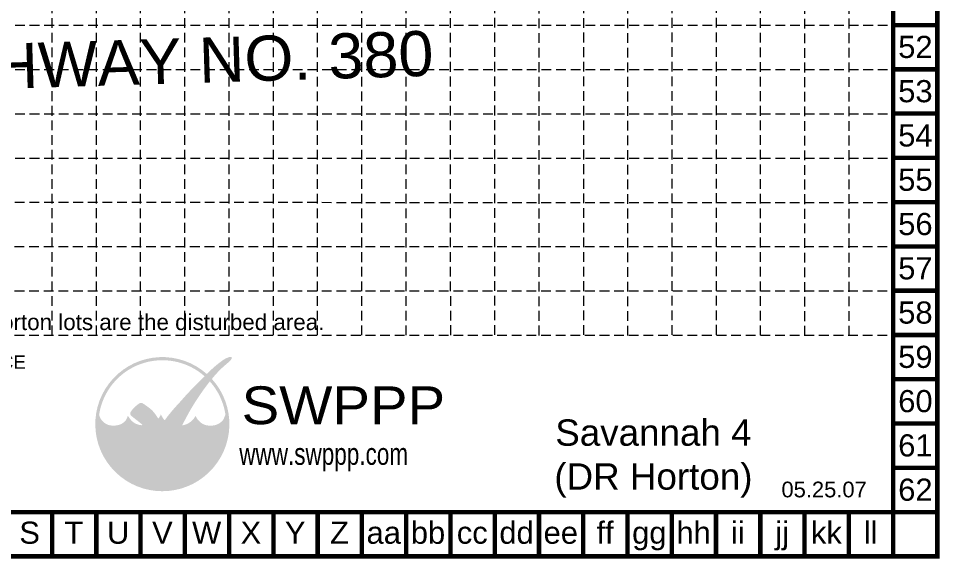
# Model space of a CAD drawing. Header units: feet. Extents: x 7707 to 9528, y 2602 to 5512.
# Drawn here: x 8583 to 9528, y 2602 to 3156 of the extents above; entities that cross this region are included whole.
import ezdxf
from ezdxf.enums import TextEntityAlignment as Align

# ---------------------------------------------------------------- set-up
doc = ezdxf.new("R2010")
doc.units = ezdxf.units.FT
doc.header["$LTSCALE"] = 0.4
doc.header["$MEASUREMENT"] = 0
doc.linetypes.add('HIDDEN', pattern=[0.375, 0.25, -0.125])
for name, color, linetype in [('BASE', 7, 'Continuous'), ('grid', 254, 'HIDDEN'), ('LEGEND', 7, 'Continuous'), ('LOGO', 7, 'Continuous'), ('LOT NUM', 7, 'Continuous')]:
    doc.layers.add(name, color=color, linetype=linetype)
doc.styles.add("L200'", font='ARIAL.TTF', dxfattribs={"height": 0.001969})
doc.styles.add('LOGO1', font='ROCKEB.TTF', dxfattribs={"height": 25})
doc.styles.get("Standard").update_dxf_attribs({"font": 'ARIAL.TTF'})

# ---------------------------------------------------------------- blocks, each defined once
blk = doc.blocks.new('new logo')
at = {"layer": 'LOGO'}
h = blk.add_hatch(color=170, dxfattribs=at)
h.paths.add_polyline_path([(67.43, 44.06), (66.82, 44.7), (66.35, 45.25), (65.96, 45.76), (65.54, 46.4), (65.09, 47.19), (64.7, 47.94), (64.44, 48.47), (64.18, 49.02), (63.92, 49.58), (63.67, 50.15), (63.31, 50.99), (62.9, 52), (62.6, 52.78), (62.42, 53.27), (62.25, 53.75), (62.07, 54.23), (61.88, 54.72), (61.69, 55.22), (61.48, 55.74), (61.26, 56.27), (61.03, 56.81), (60.78, 57.37), (60.52, 57.93), (60.25, 58.5), (59.96, 59.07), (59.66, 59.64), (59.34, 60.2), (59.02, 60.77), (58.68, 61.32), (58.34, 61.87), (57.99, 62.4), (57.64, 62.91), (57.29, 63.4), (56.95, 63.87), (56.61, 64.32), (56.27, 64.74), (55.93, 65.14), (55.58, 65.53), (55.23, 65.91), (54.91, 66.23), (53.98, 66.22), (52.92, 66.33), (52.05, 66.5), (51.45, 66.64), (50.85, 66.81), (50.26, 67.01), (49.41, 67.35), (48.33, 67.91), (47.34, 68.56), (46.46, 69.26), (45.69, 70.02), (45.01, 70.79), (44.44, 71.52), (43.98, 72.16), (43.6, 72.69), (43.42, 72.95), (43.25, 73.18), (43.1, 73.38), (42.96, 73.53), (42.85, 73.65), (42.75, 73.73), (42.66, 73.76), (42.59, 73.76), (42.53, 73.71), (42.48, 73.63), (42.43, 73.52), (42.38, 73.38), (42.33, 73.22), (42.19, 72.76), (41.96, 72.1), (41.67, 71.46), (41.36, 70.91), (40.98, 70.34), (40.53, 69.77), (40.01, 69.21), (39.42, 68.67), (38.77, 68.17), (38.06, 67.7), (37.31, 67.27), (36.53, 66.9), (35.73, 66.59), (34.88, 66.34), (33.96, 66.14), (32.97, 65.99), (31.89, 65.9), (30.76, 65.86), (29.65, 65.89), (28.59, 65.97), (27.62, 66.13), (26.71, 66.36), (25.83, 66.67), (24.95, 67.08), (24.08, 67.58), (23.21, 68.18), (22.36, 68.88), (21.76, 69.47), (21.37, 69.89), (20.98, 70.36), (20.61, 70.88), (20.24, 71.46), (19.89, 72.13), (19.54, 72.89), (19.19, 73.77), (18.85, 74.77, -0.595729), (106.28, 106.77), (106.97, 107.48), (107.53, 108.05), (108.12, 108.64, 37.93689), (112.29, 104.53), (112.05, 104.24), (111.57, 103.66), (111.09, 103.06), (110.61, 102.47, -0.146449), (123.57, 75.01), (123.33, 74.47), (123.13, 73.97), (122.94, 73.5), (122.77, 73.07), (122.51, 72.4), (122.22, 71.72), (121.9, 71.1), (121.52, 70.53), (121.11, 70), (120.66, 69.51), (120.15, 69.03), (119.62, 68.57), (119.04, 68.14), (118.44, 67.73), (117.81, 67.36), (117.15, 67.03), (116.47, 66.74), (115.76, 66.49), (115.03, 66.28), (114.28, 66.11), (113.5, 65.97), (112.72, 65.88), (111.92, 65.82), (111.11, 65.8), (110.29, 65.82), (109.44, 65.89), (108.56, 66.01), (107.66, 66.19), (106.75, 66.43), (105.88, 66.73), (105.05, 67.1), (104.26, 67.53), (103.5, 68.04), (102.78, 68.61), (102.07, 69.26), (101.4, 69.96), (100.78, 70.68), (100.24, 71.38), (99.83, 72.02), (99.55, 72.52), (99.4, 72.79), (99.26, 73.03), (99.13, 73.24), (99.02, 73.4), (98.92, 73.52), (98.82, 73.58), (98.72, 73.6), (98.63, 73.58), (98.54, 73.51), (98.45, 73.42), (98.36, 73.3), (98.26, 73.16), (98.17, 73), (98.06, 72.83), (97.8, 72.39), (97.42, 71.81), (96.93, 71.14), (96.41, 70.55), (95.93, 70.06), (95.41, 69.58), (94.84, 69.11), (94.21, 68.65), (93.52, 68.19), (92.75, 67.74), (91.9, 67.28), (90.95, 66.85), (90.08, 66.57), (89.39, 66.39), (88.62, 66.22), (87.78, 66.08), (87.59, 65.61), (87.38, 65.07), (87.13, 64.45), (86.86, 63.76), (86.57, 63), (86.26, 62.19), (85.94, 61.33), (85.6, 60.44), (85.25, 59.53), (84.91, 58.59), (84.56, 57.66), (84.21, 56.72), (83.87, 55.8), (83.53, 54.89), (83.21, 54.02), (82.9, 53.18), (82.61, 52.38), (82.34, 51.64), (82.09, 50.96), (81.86, 50.33), (81.65, 49.76), (81.33, 48.95), (80.94, 48.06), (80.54, 47.29), (80.1, 46.58), (79.62, 45.94), (79.13, 45.36), (78.61, 44.81), (78.1, 44.32), (77.57, 43.87), (77.04, 43.47), (76.48, 43.12), (75.9, 42.81), (75.31, 42.55), (74.58, 42.28), (73.74, 42.05), (72.97, 41.94), (72.25, 41.93), (71.55, 42.04), (70.87, 42.22), (70.06, 42.5), (69.36, 42.77), (68.67, 43.11), (68.04, 43.53)])
h.paths.add_polyline_path([(71.76, 72.04), (70.7, 73.9), (70.07, 75.23), (69.69, 74.29), (68.67, 72.59), (67.85, 71.67), (67.95, 71.51), (68.11, 71.24), (68.27, 70.99), (68.41, 70.76), (68.55, 70.55), (68.68, 70.37), (68.8, 70.21), (68.92, 70.07), (69.04, 69.95), (69.15, 69.84), (69.26, 69.75), (69.37, 69.67), (69.48, 69.59), (69.59, 69.52), (69.7, 69.46), (69.82, 69.41), (69.94, 69.36), (70.05, 69.32), (70.17, 69.28), (70.29, 69.25), (70.41, 69.22), (70.53, 69.2), (70.64, 69.18), (70.76, 69.17), (70.88, 69.16), (71, 69.15), (71.11, 69.15), (71.22, 69.16), (71.33, 69.17), (71.44, 69.19), (71.54, 69.21), (71.64, 69.24), (71.74, 69.27), (71.84, 69.31), (71.94, 69.35), (72.04, 69.4), (72.14, 69.45), (72.24, 69.51), (72.35, 69.58), (72.45, 69.65), (72.56, 69.72), (72.67, 69.81), (72.78, 69.9), (72.89, 70), (73, 70.1), (73.11, 70.21), (73.22, 70.34), (73.3, 70.42), (72.52, 71.08)], flags=17)
blk.add_hatch(color=240, dxfattribs=at).paths.add_polyline_path([(117.73, 117.3), (118.86, 118.16), (119.82, 118.88), (120.63, 119.47), (121.31, 119.95), (121.89, 120.34), (122.37, 120.64), (122.78, 120.89), (123.13, 121.1), (123.45, 121.27), (123.73, 121.42), (123.99, 121.55), (124.22, 121.67), (124.44, 121.77), (124.65, 121.85), (124.84, 121.93), (125.03, 122.01), (125.21, 122.09), (125.4, 122.16), (125.58, 122.23), (125.76, 122.3), (125.93, 122.37), (126.1, 122.44), (126.26, 122.49), (126.41, 122.55), (126.56, 122.6), (126.69, 122.64), (126.82, 122.67), (126.95, 122.71), (127.06, 122.73), (127.18, 122.76), (127.29, 122.78), (127.39, 122.79), (127.5, 122.8), (127.6, 122.81), (127.7, 122.82), (127.79, 122.82), (127.89, 122.82), (127.98, 122.82), (128.06, 122.81), (128.14, 122.8), (128.22, 122.79), (128.29, 122.78), (128.35, 122.76), (128.42, 122.74), (128.47, 122.72), (128.52, 122.7), (128.57, 122.67), (128.62, 122.64), (128.65, 122.61), (128.69, 122.57), (128.72, 122.53), (128.75, 122.49), (128.77, 122.44), (128.79, 122.39), (128.81, 122.34), (128.82, 122.28), (128.83, 122.21), (128.84, 122.14), (128.84, 122.07), (128.84, 122), (128.83, 121.92), (128.82, 121.84), (128.81, 121.76), (128.79, 121.68), (128.77, 121.6), (128.74, 121.52), (128.7, 121.44), (128.66, 121.35), (128.61, 121.26), (128.56, 121.16), (128.5, 121.06), (128.43, 120.95), (128.35, 120.83), (128.27, 120.7), (128.18, 120.57), (128.08, 120.42), (127.96, 120.27), (127.85, 120.12), (127.71, 119.96), (127.57, 119.79), (127.42, 119.62), (127.25, 119.44), (127.06, 119.24), (126.84, 119.03), (126.58, 118.79), (126.28, 118.52), (125.94, 118.21), (125.54, 117.86), (125.08, 117.47), (124.58, 117.04), (124.04, 116.57), (123.48, 116.08), (122.89, 115.57), (122.3, 115.05), (121.71, 114.53), (121.13, 114.01), (120.58, 113.5), (120.04, 112.99), (119.52, 112.49), (119.01, 111.99), (118.51, 111.49), (118.02, 110.99), (117.53, 110.47), (117.03, 109.94), (116.53, 109.4), (116.03, 108.85), (115.52, 108.29), (115.02, 107.71), (114.51, 107.14), (114.01, 106.56), (113.51, 105.98), (113.02, 105.4), (112.54, 104.82), (112.05, 104.24), (111.57, 103.66), (111.09, 103.06), (110.59, 102.44), (110.09, 101.8), (109.56, 101.13), (109.02, 100.43), (108.45, 99.68), (107.87, 98.9), (107.27, 98.1), (106.66, 97.27), (106.04, 96.43), (105.43, 95.59), (104.82, 94.74), (104.23, 93.91), (103.65, 93.08), (103.08, 92.27), (102.52, 91.46), (101.97, 90.65), (101.42, 89.84), (100.87, 89.01), (100.32, 88.18), (99.77, 87.33), (99.2, 86.45), (98.63, 85.56), (98.06, 84.66), (97.5, 83.76), (96.94, 82.87), (96.4, 81.99), (95.88, 81.13), (95.38, 80.29), (94.91, 79.49), (94.46, 78.72), (94.03, 77.96), (93.61, 77.23), (93.21, 76.5), (92.81, 75.77), (92.41, 75.04), (92.01, 74.29), (91.6, 73.54), (91.18, 72.77), (90.78, 72.02), (90.38, 71.27), (90, 70.56), (89.64, 69.88), (89.31, 69.25), (89.01, 68.69), (88.75, 68.19), (88.53, 67.74), (88.33, 67.32), (88.15, 66.92), (87.97, 66.52), (87.78, 66.08), (87.59, 65.61), (87.38, 65.07), (87.13, 64.45), (86.86, 63.76), (86.57, 63), (86.26, 62.19), (85.94, 61.33), (85.6, 60.44), (85.25, 59.53), (84.91, 58.59), (84.56, 57.66), (84.21, 56.72), (83.87, 55.8), (83.53, 54.89), (83.21, 54.02), (82.9, 53.18), (82.61, 52.38), (82.34, 51.64), (82.09, 50.96), (81.86, 50.33), (81.65, 49.76), (81.44, 49.23), (81.24, 48.75), (81.04, 48.29), (80.84, 47.87), (80.64, 47.48), (80.43, 47.11), (80.2, 46.75), (79.97, 46.41), (79.73, 46.09), (79.49, 45.78), (79.24, 45.49), (78.99, 45.21), (78.74, 44.95), (78.48, 44.69), (78.23, 44.45), (77.97, 44.21), (77.71, 43.99), (77.44, 43.78), (77.17, 43.58), (76.9, 43.39), (76.62, 43.21), (76.33, 43.04), (76.04, 42.89), (75.75, 42.75), (75.45, 42.62), (75.16, 42.5), (74.87, 42.39), (74.58, 42.29), (74.3, 42.2), (74.02, 42.13), (73.75, 42.07), (73.49, 42.02), (73.23, 41.98), (72.98, 41.95), (72.73, 41.94), (72.49, 41.93), (72.24, 41.94), (72.01, 41.97), (71.77, 42), (71.53, 42.05), (71.3, 42.11), (71.06, 42.17), (70.83, 42.24), (70.59, 42.32), (70.35, 42.4), (70.12, 42.48), (69.88, 42.57), (69.64, 42.66), (69.4, 42.76), (69.16, 42.87), (68.93, 42.98), (68.69, 43.11), (68.47, 43.25), (68.25, 43.39), (68.04, 43.55), (67.83, 43.72), (67.62, 43.9), (67.42, 44.09), (67.22, 44.28), (67.03, 44.49), (66.83, 44.69), (66.64, 44.9), (66.45, 45.13), (66.26, 45.36), (66.06, 45.62), (65.86, 45.91), (65.65, 46.23), (65.43, 46.59), (65.2, 47), (64.96, 47.45), (64.7, 47.94), (64.44, 48.47), (64.18, 49.02), (63.92, 49.58), (63.67, 50.15), (63.43, 50.71), (63.2, 51.26), (62.99, 51.78), (62.79, 52.29), (62.6, 52.78), (62.42, 53.27), (62.25, 53.75), (62.07, 54.23), (61.88, 54.72), (61.69, 55.22), (61.48, 55.74), (61.26, 56.27), (61.03, 56.81), (60.78, 57.37), (60.52, 57.93), (60.25, 58.5), (59.96, 59.07), (59.66, 59.64), (59.34, 60.2), (59.02, 60.77), (58.68, 61.32), (58.34, 61.87), (57.99, 62.4), (57.64, 62.91), (57.29, 63.4), (56.95, 63.87), (56.61, 64.32), (56.27, 64.74), (55.93, 65.14), (55.58, 65.53), (55.23, 65.91), (54.86, 66.28), (54.49, 66.65), (54.09, 67.01), (53.68, 67.39), (53.25, 67.76), (52.81, 68.14), (52.35, 68.52), (51.89, 68.9), (51.42, 69.28), (50.95, 69.66), (50.48, 70.04), (50.01, 70.41), (49.54, 70.78), (49.09, 71.13), (48.65, 71.47), (48.24, 71.8), (47.84, 72.11), (47.47, 72.4), (47.14, 72.66), (46.83, 72.9), (46.56, 73.11), (46.32, 73.3), (46.11, 73.47), (45.92, 73.63), (45.75, 73.78), (45.6, 73.92), (45.46, 74.05), (45.34, 74.18), (45.23, 74.31), (45.13, 74.44), (45.04, 74.56), (44.96, 74.69), (44.9, 74.82), (44.84, 74.96), (44.8, 75.1), (44.76, 75.24), (44.73, 75.39), (44.72, 75.54), (44.71, 75.69), (44.7, 75.84), (44.71, 75.99), (44.72, 76.15), (44.75, 76.3), (44.78, 76.45), (44.81, 76.6), (44.86, 76.75), (44.92, 76.9), (44.99, 77.06), (45.07, 77.23), (45.17, 77.4), (45.29, 77.59), (45.42, 77.8), (45.57, 78.01), (45.73, 78.24), (45.91, 78.48), (46.11, 78.73), (46.32, 78.99), (46.55, 79.26), (46.8, 79.54), (47.06, 79.83), (47.33, 80.13), (47.62, 80.43), (47.91, 80.73), (48.21, 81.04), (48.52, 81.34), (48.84, 81.64), (49.16, 81.93), (49.48, 82.21), (49.79, 82.48), (50.1, 82.74), (50.41, 82.98), (50.7, 83.21), (50.98, 83.42), (51.24, 83.62), (51.49, 83.79), (51.7, 83.95), (51.9, 84.08), (52.08, 84.19), (52.25, 84.29), (52.4, 84.38), (52.55, 84.45), (52.68, 84.51), (52.82, 84.56), (52.95, 84.61), (53.08, 84.64), (53.21, 84.67), (53.34, 84.69), (53.47, 84.7), (53.6, 84.7), (53.72, 84.69), (53.85, 84.68), (53.97, 84.65), (54.1, 84.62), (54.22, 84.58), (54.35, 84.54), (54.48, 84.48), (54.61, 84.43), (54.74, 84.36), (54.88, 84.3), (55.02, 84.23), (55.17, 84.15), (55.34, 84.06), (55.51, 83.97), (55.7, 83.86), (55.91, 83.73), (56.14, 83.59), (56.4, 83.42), (56.68, 83.23), (56.99, 83.01), (57.32, 82.78), (57.67, 82.53), (58.03, 82.27), (58.4, 81.99), (58.79, 81.71), (59.18, 81.42), (59.57, 81.13), (59.97, 80.83), (60.37, 80.53), (60.76, 80.22), (61.15, 79.91), (61.54, 79.59), (61.91, 79.27), (62.28, 78.93), (62.64, 78.6), (62.98, 78.25), (63.32, 77.9), (63.65, 77.54), (63.97, 77.17), (64.29, 76.79), (64.6, 76.4), (64.91, 76.01), (65.22, 75.6), (65.52, 75.19), (65.82, 74.78), (66.11, 74.37), (66.39, 73.96), (66.66, 73.57), (66.91, 73.18), (67.15, 72.81), (67.37, 72.45), (67.58, 72.12), (67.77, 71.8), (67.95, 71.51), (68.11, 71.24), (68.27, 70.99), (68.41, 70.76), (68.55, 70.55), (68.68, 70.37), (68.8, 70.21), (68.92, 70.07), (69.04, 69.95), (69.15, 69.84), (69.26, 69.75), (69.37, 69.67), (69.48, 69.59), (69.59, 69.52), (69.7, 69.46), (69.82, 69.41), (69.94, 69.36), (70.05, 69.32), (70.17, 69.28), (70.29, 69.25), (70.41, 69.22), (70.53, 69.2), (70.64, 69.18), (70.76, 69.17), (70.88, 69.16), (71, 69.15), (71.11, 69.15), (71.22, 69.16), (71.33, 69.17), (71.44, 69.19), (71.54, 69.21), (71.64, 69.24), (71.74, 69.27), (71.84, 69.31), (71.94, 69.35), (72.04, 69.4), (72.14, 69.45), (72.24, 69.51), (72.35, 69.58), (72.45, 69.65), (72.56, 69.72), (72.67, 69.81), (72.78, 69.9), (72.89, 70), (73, 70.1), (73.11, 70.21), (73.22, 70.34), (73.34, 70.47), (73.46, 70.61), (73.58, 70.77), (73.72, 70.94), (73.85, 71.12), (74, 71.32), (74.15, 71.53), (74.32, 71.77), (74.5, 72.01), (74.68, 72.27), (74.88, 72.55), (75.09, 72.84), (75.32, 73.15), (75.56, 73.46), (75.82, 73.79), (76.09, 74.14), (76.37, 74.49), (76.67, 74.87), (76.99, 75.25), (77.32, 75.65), (77.66, 76.07), (78.02, 76.5), (78.39, 76.95), (78.77, 77.42), (79.18, 77.91), (79.6, 78.4), (80.03, 78.92), (80.49, 79.45), (80.96, 80), (81.46, 80.56), (81.97, 81.13), (82.5, 81.72), (83.04, 82.31), (83.59, 82.91), (84.14, 83.51), (84.68, 84.1), (85.22, 84.68), (85.74, 85.25), (86.24, 85.81), (86.73, 86.35), (87.2, 86.89), (87.67, 87.41), (88.13, 87.94), (88.59, 88.46), (89.06, 88.98), (89.53, 89.52), (90.01, 90.05), (90.5, 90.6), (91, 91.16), (91.52, 91.73), (92.06, 92.31), (92.61, 92.9), (93.18, 93.5), (93.77, 94.12), (94.38, 94.75), (95.01, 95.39), (95.64, 96.03), (96.28, 96.68), (96.92, 97.32), (97.56, 97.96), (98.19, 98.58), (98.8, 99.19), (99.39, 99.77), (99.96, 100.34), (100.52, 100.9), (101.07, 101.45), (101.61, 101.98), (102.14, 102.52), (102.66, 103.05), (103.19, 103.59), (103.72, 104.13), (104.25, 104.67), (104.78, 105.23), (105.32, 105.78), (105.86, 106.34), (106.41, 106.91), (106.97, 107.48), (107.53, 108.05), (108.11, 108.62), (108.69, 109.2), (109.27, 109.77), (109.86, 110.34), (110.45, 110.91), (111.04, 111.47), (111.62, 112.02), (112.2, 112.56), (112.77, 113.1), (113.35, 113.62), (113.95, 114.16), (114.58, 114.71), (115.26, 115.3), (116.01, 115.91), (116.82, 116.58)])
at = {"layer": 'LOGO', "style": 'LOGO1'}
for s, height, width, p in [('SWPPP', 31.324, 1.115, (136.96, 67.05)), ('www.swppp.com', 18.1118, 0.77, (135.01, 33.35))]:
    blk.add_text(s, height=height, dxfattribs=dict(at, width=width)).set_placement(p)

msp = doc.modelspace()

# ---------------------------------------------------------------- linework, layer by layer
at = {"layer": 'BASE', "const_width": 4.54}
for points in [[(9525.7, 2604.55), (9525.7, 5510.1), (7709.73, 5510.1), (7709.73, 2604.55)], [(9480.3, 2649.95), (9480.3, 5464.7), (7755.13, 5464.7), (7755.13, 2649.95)]]:
    msp.add_lwpolyline(points, close=True, dxfattribs=at)
for points in [[(9525.7, 3149.34), (9480.3, 3149.34)], [(9525.7, 3103.94), (9480.3, 3103.94)], [(9525.7, 3058.54), (9480.3, 3058.54)], [(9525.7, 3013.14), (9480.3, 3013.14)], [(9525.7, 2967.75), (9480.3, 2967.75)], [(9525.7, 2922.35), (9480.3, 2922.35)], [(9525.7, 2876.95), (9480.3, 2876.95)], [(9525.7, 2831.55), (9480.3, 2831.55)], [(9525.7, 2786.15), (9480.3, 2786.15)], [(9525.7, 2740.75), (9480.3, 2740.75)], [(9525.7, 2695.35), (9480.3, 2695.35)], [(8617.72, 2649.95), (8617.72, 2604.55)], [(8663.12, 2649.95), (8663.12, 2604.55)], [(8708.52, 2649.95), (8708.52, 2604.55)], [(8753.92, 2649.95), (8753.92, 2604.55)], [(8799.32, 2649.95), (8799.32, 2604.55)], [(8844.71, 2649.95), (8844.71, 2604.55)], [(8890.11, 2649.95), (8890.11, 2604.55)], [(8935.51, 2649.95), (8935.51, 2604.55)], [(8980.91, 2649.95), (8980.91, 2604.55)], [(9026.31, 2649.95), (9026.31, 2604.55)], [(9071.71, 2649.95), (9071.71, 2604.55)], [(9117.11, 2649.95), (9117.11, 2604.55)], [(9162.51, 2649.95), (9162.51, 2604.55)], [(9207.91, 2649.95), (9207.91, 2604.55)], [(9253.31, 2649.95), (9253.31, 2604.55)], [(9298.71, 2649.95), (9298.71, 2604.55)], [(9344.11, 2649.95), (9344.11, 2604.55)], [(9389.51, 2649.95), (9389.51, 2604.55)], [(9434.9, 2649.95), (9434.9, 2604.55)], [(9480.3, 2649.95), (9480.3, 2604.55)], [(9525.7, 2649.95), (9480.3, 2649.95)]]:
    msp.add_lwpolyline(points, dxfattribs=at)
at = {"layer": 'grid', "color": 252, "linetype": 'HIDDEN', "lineweight": 0, "ltscale": 100}
for p, q in [((8617.72, 2831.43), (8617.72, 5464.7)), ((8663.12, 2831.42), (8663.12, 5464.7)), ((8708.52, 2831.41), (8708.52, 5464.7)), ((8753.92, 2831.4), (8753.92, 5464.7)), ((8799.32, 2831.4), (8799.32, 5464.7)), ((8844.71, 2831.39), (8844.71, 5464.7)), ((8890.11, 2831.38), (8890.11, 5464.7)), ((8935.51, 2831.38), (8935.51, 5464.7)), ((8980.91, 2831.37), (8980.91, 5464.7)), ((9026.53, 2831.47), (9026.31, 5464.7)), ((9071.88, 2831.69), (9071.71, 5464.7)), ((9117.24, 2831.15), (9117.11, 5464.7)), ((9163.06, 2831.57), (9162.71, 5465.72)), ((9208.21, 2831.09), (9208.11, 5465.72)), ((9253.65, 2831.65), (9253.51, 5465.72)), ((9299.13, 2831.8), (9298.91, 5465.72)), ((9344.44, 2831.41), (9344.31, 5465.72)), ((9389.94, 2830.81), (9389.71, 5465.72)), ((9435.37, 2830.94), (9435.11, 5465.72)), ((7754.7, 3149.19), (9479.87, 3149.19)), ((7754.7, 3103.79), (9479.87, 3103.79)), ((7754.7, 3058.39), (9479.87, 3058.39)), ((7754.7, 3012.99), (9479.87, 3012.99)), ((7754.46, 2967.63), (9478.43, 2967.53)), ((7754.14, 2922.1), (9478.43, 2922.41)), ((7754.29, 2876.8), (9478.6, 2876.68)), ((7754.3, 2831.56), (9478.54, 2831.29))]:
    msp.add_line(p, q, dxfattribs=at)

# ---------------------------------------------------------------- block references
at = {"layer": 'grid', "xscale": 1.237499950492747, "yscale": 1.237499950492747, "zscale": 1.237499950492799}
msp.add_blockref('new logo', (8642.63, 2657.12), dxfattribs=at)

# ---------------------------------------------------------------- texts
at = {"insert": (9234.47, 2744.97), "char_height": 27, "width": 228.1516, "attachment_point": 2}
msp.add_mtext('Savannah 4 (DR Horton)', dxfattribs=at)
at = {"layer": 'BASE'}
for s, p in [('52', (9503.17, 3126.94)), ('53', (9503.17, 3081.54)), ('54', (9503.17, 3036.14)), ('55', (9503.17, 2990.74)), ('56', (9503.17, 2945.34)), ('57', (9503.17, 2899.94)), ('58', (9503.17, 2854.54)), ('59', (9503.17, 2809.14)), ('60', (9503.17, 2763.74)), ('61', (9503.17, 2718.34)), ('62', (9503.17, 2672.94)), ('S', (8594.68, 2628.83)), ('T', (8640.08, 2628.83)), ('U', (8685.48, 2628.83)), ('V', (8730.87, 2628.83)), ('W', (8776.27, 2628.83)), ('X', (8821.67, 2628.83)), ('Y', (8867.07, 2628.83)), ('Z', (8912.47, 2628.83)), ('bb', (9003.27, 2628.83)), ('dd', (9094.07, 2628.83)), ('ff', (9184.87, 2628.83)), ('hh', (9275.67, 2628.83)), ('ii', (9321.07, 2628.83)), ('jj', (9366.46, 2628.83)), ('kk', (9411.86, 2628.83)), ('ll', (9457.26, 2628.83)), ('aa', (8957.87, 2628.83)), ('cc', (9048.67, 2628.83)), ('ee', (9139.47, 2628.83)), ('gg', (9230.27, 2628.83))]:
    msp.add_text(s, height=22.7, dxfattribs=at).set_placement(p, align=Align.MIDDLE_CENTER)
at = {"layer": 'BASE', "color": 7, "style": "L200'"}
msp.add_text('Stabilization practices are expected to be used at all disturbed areas; DR Horton lots are the disturbed area.', height=16.42454, dxfattribs=at).set_placement((7802.8, 2836.58))
at = {"layer": 'BASE'}
msp.add_text('05.25.07', height=16.091, dxfattribs=at).set_placement((9409.55, 2665.07), align=Align.CENTER)
at = {"layer": 'LEGEND', "style": "L200'"}
msp.add_text('EROSION BLANKET / SILT FENCE', height=13.7806, dxfattribs=at).set_placement((8281.77, 2796.88))
at = {"layer": 'LOT NUM', "color": 7}
msp.add_text('U. S. HIGHWAY NO. 380', height=46.2477, rotation=1.7439, dxfattribs=at).set_placement((8280.39, 3098.38), align=Align.MIDDLE_LEFT)

doc.saveas('drawing.dxf')
